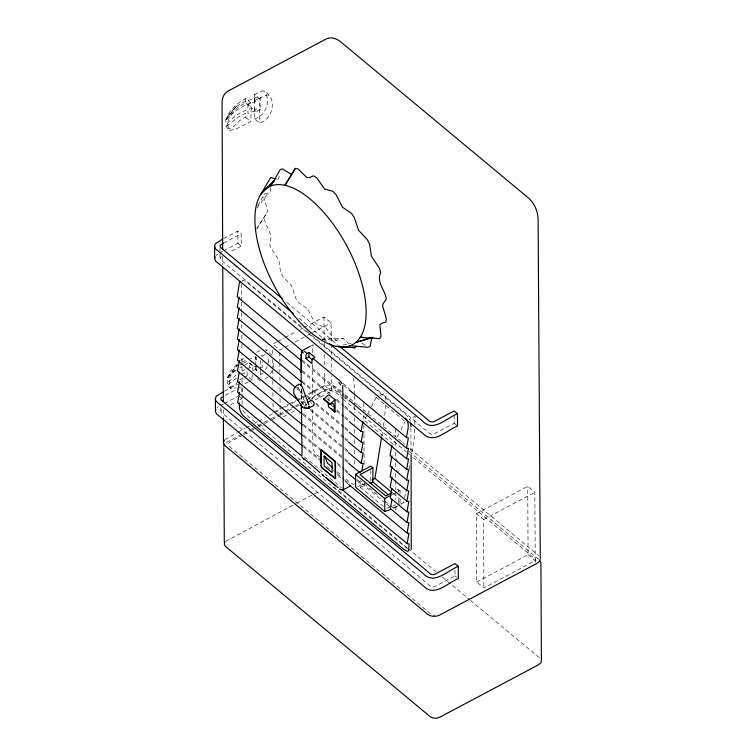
<?xml version="1.0" encoding="UTF-8"?>
<svg xmlns="http://www.w3.org/2000/svg" width="756" height="756" viewBox="0 0 756 756"><rect width="100%" height="100%" fill="white"/><g stroke="black" fill="none" stroke-linecap="round" stroke-linejoin="round"><path stroke-width="0.57" stroke-dasharray="3.78 2.83" d="M398.554 503.326L398.554 497.439M398.554 491.551L398.554 489.189L396.598 490.228M370.742 480.816L370.809 470.648M399.962 503.987L400 498.336M400.028 493.819L400.047 490.436L398.554 489.189M242.109 404.403L242.128 397.391M385.626 404.999L384.36 420.015M385.796 400.33L386.061 393.328M414.581 429.087L414.231 438.423L411.869 453.175M414.76 424.418L415.072 416.254L409.138 419.438M255.245 101.748L254.318 99.915L255.15 98.941C242.553 100.34 232.092 108.174 225.912 119.164C225.477 123.171 225.902 128.038 229.654 130.382L235.787 129.134L250.765 121.64L251.313 107.361L247.911 104.508L255.245 101.748L254.309 98.526L255.141 97.552L257.862 96.919L260.82 97.392L260.886 109.204L255.301 112.162L254.63 111.406L254.366 110.338L256.341 108.93L260.886 109.204M228.085 376.696L237.242 365.233L227.263 377.546C226.838 381.553 227.254 386.41 231.005 388.764L236.042 387.856M268.295 363.201L268.607 358.268M273.228 367.303L273.54 362.37M306.189 403.468L306.085 404.923L298.355 387.072M270.317 187.611L270.346 191.296L268.663 192.799L264.316 194.037L263.835 197.42L267.652 210.291L266.802 212.965L256.889 228.643M381.808 435.9L382.725 430.221M383.453 425.685L384.18 421.149M401.011 504.035L403.931 502.457L404.479 499.055M404.658 497.93L405.755 491.135M409.279 469.249L410.215 463.447M365.214 483.642L363.267 484.7L361.349 484.445L361.973 480.996M225.912 119.164L226.564 119.353C228.548 110.178 237.856 102.684 245.672 98.563L250.661 102.712L250.68 107.04L251.313 107.361M227.263 377.546L227.915 377.726L229.087 373.209L230.571 371.054L237.063 364.09M301.171 326.564L220.346 259.469L220.232 257.494L221.442 256.539M454.97 570.27L454.999 575.836L435.258 586.363C432.659 587.847 429.805 586.24 428.123 584.142L221.139 412.115L221.026 410.139L222.245 409.176M535.522 562.303L535.938 560.583L535.229 559.062L413.409 457.73M279.314 176.12L278.406 178.841L275.921 181.204M267.331 366.726L263.882 372.462M272.264 370.827L268.815 376.564M367 415.176L364.297 420.383L393.252 444.481L394.878 441.353M367.548 414.137L370.799 407.881M371.338 406.841L376.214 397.467L379.181 395.87M397.051 437.185L398.677 434.057M400.841 429.89L405.178 421.555M257.739 205.793L264.316 194.037M256.832 228.633L266.802 212.965M252.712 374.711L252.088 375.694L252.117 380.022L249.357 381.487M226.564 119.353L238.357 106.785L245.691 102.892L245.672 98.563M227.915 377.726L235.9 369.344M256.927 207.928L268.663 192.799M236.874 365.668L237.951 364.354M255.802 365.063L255.783 360.555L256.596 360.13L255.67 358.297L256.501 357.323L250.141 358.798M256.558 367.737L255.726 368.711L256.653 370.544L258.514 369.561M238.282 381.364L234.54 385.343L229.153 387.233M227.169 123.521C234.596 115.413 244.16 109.308 255.197 107.966L254.366 108.94L255.301 112.162M228.52 381.903L237.138 374.107M216.074 255.405L217.596 254.054M216.868 408.051L218.399 406.7M225.014 439.519L236.902 432.706M225.543 541.466L295.709 503.704M236.43 378.18L227.953 384.539M263.192 373.001L256.86 376.724M268.125 377.112L263.778 379.767M236.165 370.166C229.474 373.275 227.197 382.734 231.005 388.764M354.432 483.698L353.657 484.237L351.606 483.698L343.328 476.819M239.907 367.813L241.816 366.679M393.205 508.268L400.028 504.564M380.173 395.341L385.116 392.695M454.158 415.394L454.195 423.199L434.454 433.717C431.856 435.201 429.002 433.594 427.329 431.496L304.81 329.588M254.394 94.5L262.408 90.767C278.028 95.086 273.814 119.722 259.45 122.973L254.517 118.872L254.394 94.5L259.317 98.601L259.45 122.973M250.661 102.712C240.257 107.465 221.688 116.008 229.654 130.382M255.235 100.35L260.82 97.392M259.317 98.601L265.261 95.445L267.34 94.869L269.278 95.369M226.602 126.167L238.405 117.057L245.747 113.164L245.776 117.492C238.159 118.938 235.399 128.189 227.802 128.851M254.517 118.872C265.829 116.046 271.357 100.17 264.354 91.268M223.625 238.565L237.828 231.015L241.173 233.802L241.24 246.059L229.777 252.126M219.627 252.976L222.67 251.361M223.681 250.822L237.894 243.281L237.828 231.015M240.606 360.347L247.023 356.936M256.738 352.353L260.697 350.255M276.781 341.977L272.67 344.16L279.805 350.094L291.098 344.093M277.802 341.428L283.963 338.159M284.993 337.62L296.276 331.619M300.387 329.436L303.468 327.802M304.488 327.263L323.993 316.906L331.128 322.831L331.232 342.884M242.071 362.162L246.201 359.969M239.709 365.167L242.459 363.702M243.375 363.22L247.042 361.274L252.665 365.734L252.684 370.223M244.679 364.987L249.263 362.549M261.661 356.454L265.63 354.356M295.199 341.91L306.492 335.919M307.522 335.371L311.623 333.188M312.653 332.649L331.128 322.831M242.118 371.139L245.218 369.495M241.599 374.466L247.099 371.536L247.127 375.874L252.117 380.022M239.784 379.767L243.451 377.82M244.368 377.339L247.127 375.874M224.419 391.202L237.611 384.199M311.302 345.775L313.324 344.698L312.285 346.938L312.322 352.75M248.44 381.969L241.911 385.267M220.421 405.622L223.474 404.006M224.485 403.468L237.677 396.465M274.059 412.001L280.211 408.731M281.241 408.183L288.423 404.365M289.454 403.817L295.615 400.548M296.635 400.009L324.352 385.286L324.277 369.958M237.942 432.149L245.246 428.274M246.286 427.726L249.414 426.063M254.621 423.294L257.749 421.64M258.788 421.083L265.044 417.766M269.212 415.545L280.684 409.459M284.851 407.248L287.979 405.585M292.147 403.373L296.314 401.152M297.354 400.604L324.456 386.212C332.101 382.423 338.877 388.764 343.999 393.753M226.498 442.373L242.109 434.086M243.148 433.538L250.434 429.663M251.483 429.115L253.562 428.009M257.72 425.798L262.927 423.029M263.967 422.481L270.213 419.164M271.253 418.607L278.539 414.742M279.588 414.184L294.16 406.445M295.199 405.896L300.397 403.137M301.446 402.579L325.382 389.869L329.2 388.83M242.912 435.087L230.41 441.721L228.87 443.082L228.463 444.802L229.162 446.323L431.156 614.335M243.952 434.53L251.238 430.655M252.277 430.107L254.366 429.002M258.533 426.79L263.74 424.021M264.78 423.473L271.026 420.156M272.065 419.599L279.351 415.734M280.4 415.176L287.686 411.302M288.726 410.754L294.972 407.437M296.012 406.879L301.219 404.12M302.268 403.562L306.426 401.351M311.633 398.592C324.863 389.973 331.383 385.768 342.147 398.459M283.245 416.839L287.346 414.657M291.457 412.483L294.538 410.848M304.8 405.396L306.851 404.299M315.063 399.943L331.487 391.221L331.402 375.893M296.749 503.146L313.4 494.311M314.449 493.753L320.695 490.436M391.891 494.764L396.985 492.062M398.006 491.513L400.047 490.436M476.403 513.617L527.726 486.363L534.861 492.298L535.22 560.678L483.897 587.932L476.762 581.997L476.403 513.617L483.538 519.552L483.897 587.932M483.538 519.552L534.861 492.298M476.762 581.997L528.085 554.743L527.726 486.363M223.464 243.167L241.173 233.802M225.307 395.265L236.76 389.198M237.809 388.65L241.977 386.439L242.014 394.245M230.58 404.772L235.787 402.012M239.954 399.811L242.033 398.705L242.024 395.36M392.836 506.322L395.7 504.828M394.245 508.108L398.053 506.114M242.024 280.958L243.281 280.306L247.032 282.404L405.462 414.184L409.223 418.333L410.499 421.083M255.292 110.773L247.959 113.485L247.911 104.508M247.278 368.399L256.549 366.348L255.717 367.321L256.643 369.155L250.397 371.48M321.839 339.198L336.694 340.351L340.758 338.622L343.205 338.49L349.092 344.018M357.701 486.495L365.025 483.812M360.177 480.325L360.215 487.195L366.178 485.295M386.874 508.221L390.852 506.955M342.997 345.029L351.077 343.517M321.801 338.971L343.205 338.49M433.226 615.119L434.974 615.195M328.68 388.868C334.445 387.847 338.197 392.931 342.307 395.993M260.725 355.424L262.171 355.764M260.792 367.236L262.238 367.577L262.228 361.661M326.649 398.478L331.034 401.767M332.706 486.855L335.494 488.168L407.087 547.722M336.694 340.351L333.538 338.319L325.467 327.102L317.388 324.882L314.212 321.64L307.692 308.949L298.828 302.863L295.965 298.743L291.627 285.825L282.848 276.469L280.561 271.858L278.832 259.988L270.998 248.27L269.523 243.63C274.248 233.736 264.713 226.063 263.929 216.811M361.963 343.177L366.197 346.087M407.588 548.95L247.486 415.857L243.734 411.699L242.459 408.949M245.691 102.892L250.68 107.04M245.776 117.492L250.765 121.64M237.894 243.281L241.24 246.059M454.195 423.199L456.709 425.278M286.656 302.287L338.301 345.237M298.762 318.078L326.847 341.438M376.214 397.467L385.267 404.989M386.174 405.745L404.271 420.799M342.855 383.301L349.206 388.584M343.659 385.305L348.195 389.075M344.897 394.509L357.579 405.055M358.486 405.802L362.105 408.816M363.012 409.572L401.937 441.948M402.844 442.704L404.658 444.216M410.092 448.733L538.65 555.669M302.116 359.969L343.819 394.66M344.727 395.407L350.16 399.933M302.022 361.226L343.715 395.908M344.623 396.664L348.251 399.678M343.205 396.739L347.713 400.482M408.92 451.398L538.442 559.128M343.054 399.206L406.189 451.719M407.097 452.475L409.799 454.725M324.352 385.286L331.487 391.221M528.085 554.743L535.22 560.678M302.183 370.572L330.287 393.961M336.637 399.234L343.895 405.273M344.802 406.029L349.329 409.799M302.079 371.829L327.471 392.95M336.533 400.491L343.791 406.52M344.698 407.276L348.327 410.291M302.23 381.175L322.179 397.769M331.251 405.31L333.065 406.813M336.694 409.837L343.942 415.866M344.849 416.622L349.385 420.393M395.558 458.797L397.363 460.3M302.135 382.423L322.084 399.017M336.59 411.084L343.848 417.123M344.755 417.87L348.374 420.894M296.843 387.242L302.287 391.769M306.823 395.539L310.442 398.554M315.885 403.08L343.999 426.469M344.906 427.225L349.442 430.996M396.513 470.147L398.317 471.649M296.739 388.49L303.09 393.772M307.626 397.543L310.347 399.811M315.791 404.337L343.895 427.716M344.802 428.472L348.431 431.487M300.519 400.86L306.87 406.133M310.499 409.157L344.056 437.062M344.963 437.818L349.499 441.589M301.332 402.863L304.054 405.121M310.395 410.404L343.952 438.319M344.859 439.066L347.58 441.334M303.298 413.712L344.112 447.665M345.019 448.421L348.639 451.436M303.194 414.968L344.008 448.913M344.916 449.669L347.637 451.927M257.512 378.614L260.801 381.345M393.073 493.422L403.931 502.457M303.354 424.314L344.169 458.259M345.076 459.015L348.696 462.029M303.25 425.571L344.065 459.516M344.972 460.272L347.694 462.53M364.212 483.793L377.783 495.076M385.021 501.096L389.548 504.866M390.455 505.613L395.889 510.13L395.851 504.233M303.402 434.908L320.639 449.244M336.959 462.823L344.216 468.862M345.123 469.618L348.752 472.632M356.917 479.417L385.891 503.524M386.798 504.28L391.325 508.041M303.307 436.165L319.627 449.744M337.771 464.827L344.122 470.109M345.029 470.865L347.751 473.133M356.813 480.674L361.349 484.445M360.215 487.195L384.105 507.068M319.542 457.03C316.084 454.554 312.653 451.02 312.804 446.456L312.597 406.142M337.214 471.725L342.459 476.091M303.449 445.501L319.769 459.081M333.377 470.393L336.089 472.651M336.996 473.407L344.254 479.446M345.161 480.192L349.697 483.963M303.354 446.758L319.675 460.328M326.923 466.367L329.644 468.625M337.809 475.411L344.15 480.693M345.057 481.449L347.779 483.708M238.688 395.927L242.033 398.705M454.999 575.836L456.671 577.234M304.413 456.851L341.589 487.781M407.994 548.478L435.985 571.763M442.317 577.026L469.438 599.584M470.345 600.34L539.349 657.729M252.665 365.734L249.263 362.889L249.282 367.378M272.179 355.311L265.706 349.65L267.246 351.209M353.08 377.792L354.205 381.808L354.271 394.556M310.81 402.116L311.481 403.77M410.895 428.028L411.075 453.496M241.948 362.058L241.911 354.989M241.977 366.773L242.005 372.661M242.052 383.254L242.024 377.367M242.09 387.979L242.128 396.21M363.797 403.515L363.834 410.602M363.853 415.318L363.901 423.587M363.901 424.768L363.948 433.027M363.957 434.209L364.118 464.902M354.28 395.709L354.328 404.97M354.337 406.123L354.375 413.06M354.394 417.69L354.432 424.626M354.46 429.247L354.488 435.031M354.507 439.661L354.545 445.445M354.564 450.075L354.602 455.859M354.621 460.489L354.659 466.282M331.241 344.056L331.298 355.849M331.308 357.03L331.383 371.177M328.964 396.843L328.983 401.19M323.993 316.906L324.126 341.665M324.135 342.846L324.163 349.915M324.192 354.63L324.248 365.243M312.379 364.364L312.559 399.196M301.351 388.849L301.417 401.625M301.219 388.688L301.285 401.653M279.815 352.447L279.862 361.878M279.871 363.06L279.918 372.491M279.947 377.206L279.975 383.103M280.003 387.819L280.022 392.534M280.06 398.431L280.089 404.328M280.098 405.509L280.145 414.94M272.699 350.056L272.727 354.772M272.755 359.487L272.803 368.919M272.812 370.1L272.859 379.531M272.859 380.712L272.897 387.781M272.925 392.496L272.954 398.393M272.982 403.109L273.02 411.368M260.688 360.272L260.735 369.164M260.744 370.289L260.782 376.96M256.596 360.13L255.66 356.898L255.67 358.297M256.643 369.155L256.653 370.544M254.309 98.526L254.318 99.915M255.811 366.188L255.849 372.859M219.968 248.393L219.996 252.844M219.996 253.959L220.024 258.42M220.809 407.72L220.818 411.066M395.473 428.69L395.511 436.949M395.539 441.674L395.568 447.571M395.586 452.296L395.615 457.021M395.643 462.918L395.671 467.643M395.7 473.539L395.728 479.446M395.738 480.627L395.785 490.068M395.785 491.249L395.832 499.508M255.764 356.17L255.783 360.555M222.708 256.454L222.736 264.704M223.332 409.78L223.36 416.858M241.684 283.972L241.731 300.907M241.74 302.088L241.769 311.491M241.769 312.663L241.797 319.722M241.807 324.428L241.826 330.306M241.844 335.002L241.863 339.709M241.873 344.415L241.892 350.293M236.6 105.972L226.734 118.314L236.6 105.972"/><path stroke-width="1.13" d="M387.932 494.49L372.888 481.978L372.888 467.841L370.837 466.131L355.537 474.258L355.603 487.261L384.813 511.557L391.098 509.26M239.567 402.92C238.698 408.259 240.351 414.023 244.916 417.217L403.666 549.272L407.408 551.36L408.665 550.718L409.062 543.895L407.144 543.64L342.392 489.784M334.662 411.973L333.661 403.95L332.772 403.572L330.07 404.498L323.559 399.187L328.945 394.67L335.069 399.763L335.135 411.718L334.662 411.973L328.539 406.879L327.972 402.296M329.673 404.28L335.069 399.763M343.309 489.604L342.742 385.532M407.144 543.64L408.987 533.282L407.068 533.018L408.949 522.698L407.03 522.443L408.873 512.086L406.955 511.821L408.835 501.502L406.917 501.237L408.76 490.89L406.841 490.625L408.684 480.268L406.766 480.013L408.609 469.656L406.69 469.391L408.533 459.034L406.615 458.779L408.457 448.421L406.539 448.157L408.372 437.8L406.454 437.544C407.182 431.232 410.593 423.558 405.481 418.125M372.046 479.947L374.967 478.359L381.629 437.034M239.34 360.527L237.507 370.884L302.343 424.815M239.454 381.723L237.62 392.08L302.447 446.002M361.708 471.546L363.154 463.504L361.236 463.248L363.097 452.91L361.188 452.646L363.041 442.307L361.132 442.052L362.984 431.704L361.075 431.449L362.937 421.111M391.891 445.199L390.039 455.537L406.69 469.391M391.948 455.802L390.096 466.14L406.766 480.013M392.005 466.395L390.143 476.743L406.841 490.625M392.062 476.998L390.2 487.337L406.917 501.237M391.91 488.745L390.257 497.939L406.955 511.821M391.967 499.347L390.313 508.533L407.03 522.443M301.455 351.19L301.266 372.595M239.142 297.032L237.261 307.361L301.115 360.47M239.17 307.616L237.299 317.945L301.171 371.073M239.208 318.2L237.327 328.52L301.228 381.667M239.246 328.775L237.365 339.104L295.832 387.743M239.274 339.359L237.403 349.688L298.611 400.595M239.312 349.943L237.431 360.272L302.287 414.212M239.217 372.283L237.545 381.468L302.4 435.409M239.529 392.336L237.658 402.664L301.587 455.84M411.245 549.347L411.084 454.668M223.795 446.607L224.305 444.292M224.815 542.099L224.305 544.414L225.619 546.512L430.221 716.697L433.008 718.02L436.524 718.2L439.822 717.198L538.707 664.685L540.909 662.776L541.409 660.451L540.899 562.644L539.586 560.546M298.072 385.484L298.365 384.407L300.302 384.464L302.362 387.025L308.788 404.904M339.208 345.993L427.083 419.089C428.822 421.196 431.695 423.001 434.388 421.451L454.129 410.933L457.474 413.712L457.541 425.978C447.429 429.767 433.698 444.774 423.124 433.736L215.488 261.018L214.647 258.514L214.591 246.248L215.243 243.819L222.604 239.104M214.647 258.514L215.091 256.889M222.179 396.919L220.969 397.873L221.073 399.848L427.877 571.725C429.616 573.842 432.498 575.637 435.191 574.097L454.932 563.579L458.278 566.357L458.344 578.623C448.232 582.403 434.492 597.42 423.927 586.372L216.292 413.655L215.451 411.151L215.384 398.894L216.046 396.456L223.407 391.74M215.451 411.151L215.885 409.535M224.286 440.153L223.474 442.638L224.192 445.038L425.174 612.218C428.586 616.329 434.502 617.359 439.283 615.252L537.261 563.22L539.453 561.302L540.266 558.826M371.801 337.308L370.138 346.418L367.888 347.25L350.066 345.757A89.312 41.391 62 0 1 256.898 238.452A89.312 41.391 62 0 1 324.56 213.286A89.312 41.391 62 0 1 350.066 345.757M307.73 402.419L311.463 400.226L313.598 402.003L314.269 403.647L313.617 405.547L308.779 407.853L309.28 406.152L309.44 408.108L307.966 408.127M270.95 185.91L280.079 169.741L282.328 168.9L291.041 174.145L292.808 172.651L295.341 168.38L298.185 169.013L307.012 177.669L309.459 177.537L313.513 175.808L316.679 177.84L324.749 189.057L332.829 191.277L335.995 194.519L342.515 207.201L351.379 213.296L354.252 217.416L358.59 230.334L367.369 239.69L369.646 244.301L371.376 256.171L379.21 267.889L380.684 272.529C375.968 282.413 385.494 290.096 386.288 299.348L383.405 303.194L382.564 305.868L386.373 318.739L385.891 322.122L381.544 323.36L379.862 324.863L380.996 336.411L379.559 338.631L360.206 337.356L363.693 337.299M336.061 346.333L354.876 347.779L355.887 346.068M295.341 168.38L284.955 185.333L292.808 172.651M306.993 353.439L305.963 355.046L305.982 358.561L311.963 363.541L311.945 360.026L312.975 358.42L314.902 357.399L308.911 352.419L306.993 353.439L304.385 351.266M297.117 385.069L293.895 388.896L293.668 393.262L302.513 407.512M265.328 189.161L274.409 180.58L260.811 194.311L270.657 177.528L276.053 179.021M310.81 400.765L311.463 400.226M302.202 350.604L310.291 346.305M305.982 358.561L308.939 356.983L308.911 352.419M309.733 407.522L308.495 408.183L305.49 407.881L304.403 406.879M457.474 413.712C447.335 417.595 433.434 432.602 422.878 421.319L329.559 343.706M372.888 467.841L360.139 474.607L385.806 495.964L391.693 492.836M350.623 485.843L342.534 490.143L340.474 489.604M384.813 511.557L384.747 498.554L390.871 495.312M458.278 566.357C448.128 570.232 434.227 585.248 423.681 573.965L216.225 401.398L215.384 398.894M223.464 243.167L220.166 245.227L220.279 247.203L282.13 298.516M370.034 483.481L372.888 481.978M240.701 281.676L239.444 282.328L237.223 296.777L302.873 351.379M370.724 337.658L355.689 342.496L373.067 337.45M305.972 408.212L303.638 407.9L302.551 406.898M339.435 489.094L341.183 489.472M352.976 347.354L354.876 347.779M301.379 352.277L303.449 352.929M293.328 313.56L215.422 248.752L214.591 246.248M312.975 358.42L339.888 380.807L341.958 383.698M349.102 389.831L406.454 437.544M308.939 356.983L312.36 359.837M349.159 400.434L406.539 448.157M349.234 411.047L406.615 458.779M323.615 398.714L329.729 403.798M349.281 421.64L361.075 431.449M331.638 408.816L335.135 411.718M349.338 432.243L361.132 442.052M348.488 442.09L361.188 452.646M348.544 452.683L361.236 463.248M374.967 478.359L392.166 492.666M348.601 463.286L360.385 473.095M355.537 474.258L384.747 498.554M348.658 473.88L355.906 479.918M332.867 467.936L327.452 463.144L324.844 456.246M348.686 484.464L407.068 533.018M319.92 472.5L303.836 458.542M321.687 473.974L323.455 475.448M326.082 477.631L338.14 487.658M322.415 474.938L335.541 485.853M338.858 382.413L340.616 384.946M302.079 456.945L303.836 459.478M320.941 465.299L322.283 468.125L335.57 478.699L335.484 461.425L321.253 449.593L320.922 463.022M302.022 455.263L301.436 405.112M410.858 423.313L410.886 426.913M540.266 557.815L538.111 220.166C537.998 211.293 534.388 202.532 527.263 197.014L340.928 42.024C336.741 38.49 331.241 36.581 325.997 39.047L228.019 91.079C223.285 93.857 221.706 99.083 222.084 104.3L222.68 249.376M301.039 354.507L301.2 386.325M301.304 405.188L301.332 409.894M223.795 447.779L224.296 542.468M222.746 267.066L223.294 401.521M223.37 418.04L223.464 441.627M321.073 450.028L321.168 466.981L335.125 478.586L335.031 461.642L321.073 450.028M324.088 456.066L324.135 465.913L332.111 472.547L332.064 462.71L324.088 456.066"/></g></svg>
